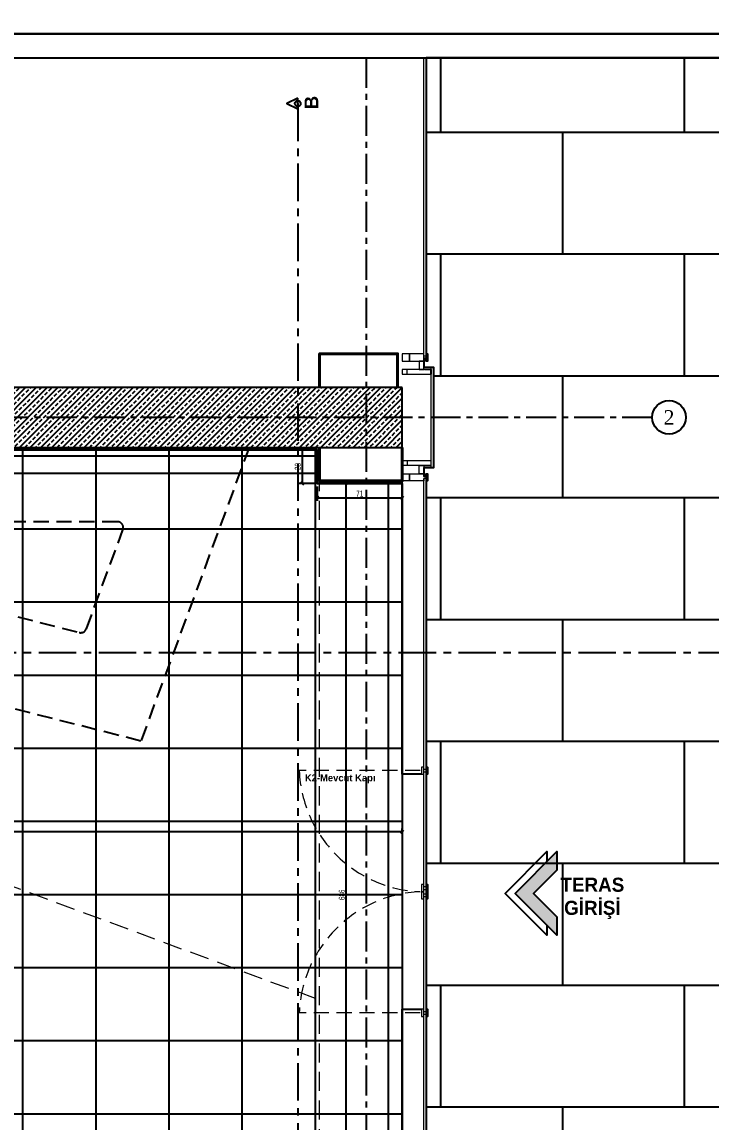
# Model space of a CAD drawing. Header units: millimetres. Extents: x 933584 to 974011, y 4545988 to 4553664.
# Drawn here: x 949051 to 949625, y 4550448 to 4551365 of the extents above; entities that cross this region are included whole.
import ezdxf
from ezdxf.enums import TextEntityAlignment as Align

# ---------------------------------------------------------------- set-up
doc = ezdxf.new("R2010")
doc.units = ezdxf.units.MM
doc.header["$PDMODE"] = 35
for name, pattern in [('568_AVN_KES_01$0$HIDDEN', [0.375, 0.25, -0.125]), ('CENTER', [2, 1.25, -0.25, 0.25, -0.25]), ('HIDDEN', [9.525, 6.35, -3.175]), ('HIDDEN2', [4.7625, 3.175, -1.5875]), ('HIDDENX2', [19.05, 12.7, -6.35])]:
    doc.linetypes.add(name, pattern=pattern)
doc.layers.get('0').update_dxf_attribs({"color": 255})
doc.layers.get('Defpoints').update_dxf_attribs({"color": 8})
for name, color, linetype in [('0-CSX-CXS_20', 14, 'CENTER'), ('0-DMS-50', 143, 'Continuous'), ('0-HSL-HTC_200', 1, 'Continuous'), ('0-HSL-SLD', 252, 'Continuous'), ('0-LNS-SLN', 6, 'Continuous'), ('0-LNS-SPL', 13, '568_AVN_KES_01$0$HIDDEN'), ('0-TXT-XBX_20', 3, 'Continuous'), ('2-SPS-RCN', 2, 'Continuous'), ('8-KBT-KEQ', 4, 'Continuous')]:
    doc.layers.add(name, color=color, linetype=linetype)
for name, color, linetype, lineweight in [('2-SPS-IBW', 5, 'Continuous', 40), ('3-OPN-WDR', 4, 'Continuous', 18), ('DOĞRAMA', 8, 'Continuous', 15), ('mimariKIRIS', 251, 'HIDDEN2', 0), ('SFP DUVAR', 8, 'Continuous', 30)]:
    doc.layers.add(name, color=color, linetype=linetype, lineweight=lineweight)
doc.styles.add('Century Gothic_B_3', font='GOTHICB.TTF', dxfattribs={"height": 4})
doc.styles.add('dim_romans_50', font='swissl.ttf', dxfattribs={"width": 0.6, "height": 5})
doc.styles.get("Standard").update_dxf_attribs({"font": 'times.ttf'})
doc.dimstyles.new('ONK_dim 1_50', dxfattribs={"dimscale": 5, "dimtxt": 4, "dimasz": 0.5, "dimexe": 0.5, "dimexo": 0.5, "dimgap": 0.2, "dimtad": 1, "dimdec": 1, "dimrnd": 0.5, "dimzin": 9, "dimtxsty": 'dim_romans_50', "dimblk": 'OBLIQUE', "dimcen": 1, "dimclre": 256, "dimclrt": 256, "dimazin": 2, "dimtfac": 1, "dimtdec": 1, "dimtix": 1, "dimtmove": 2, "dimatfit": 3, "dimldrblk": 'OBLIQUE', "dimfxl": 3, "dimfxlon": 1, "dimarcsym": 0})
pattern_1 = [(45, (935301.9395, 4553293.885), (-4.490128, 4.490128), []), (45, (935306.4297, 4553293.885), (-4.490128, 4.490128), [3.175, -1.5875])]

# ---------------------------------------------------------------- blocks, each defined once
blk = doc.blocks.new('A$C252E1D81')
at = {"layer": 'DOĞRAMA', "color": 253, "true_color": 0xadadad}
for points in [[(6, 20), (0, 20), (0, 21), (6, 21)], [(0, 0), (6, 0), (6, 6), (0, 6)]]:
    blk.add_lwpolyline(points, close=True, dxfattribs=at)
blk.add_lwpolyline([(6, 6), (6, 18), (4, 18), (4, 20), (2, 20), (2, 18), (0, 18), (0, 6), (6, 6)], dxfattribs=at)
blk = doc.blocks.new('XVBZDVBZDVB')
at = {"layer": '3-OPN-WDR'}
for p, q in [((934681.85, 4554084.75), (934681.85, 4554335.4)), ((934683.85, 4554084.75), (934683.85, 4554335.4)), ((934683.85, 4554082.75), (934683.85, 4554084.75)), ((934687.85, 4554075.75), (934667.85, 4554075.75)), ((934667.85, 4554071.75), (934687.85, 4554071.75)), ((934681.85, 4554077.75), (934689.85, 4554077.75)), ((934682.4, 4554075.75), (934687.73, 4554075.75)), ((934687.85, 4553993.75), (934687.85, 4554077.75)), ((934689.85, 4553993.75), (934689.85, 4554077.75)), ((934667.85, 4553999.75), (934687.85, 4553999.75)), ((934687.85, 4553995.75), (934667.85, 4553995.75)), ((934681.85, 4553993.75), (934689.85, 4553993.75)), ((934682.4, 4553995.75), (934687.73, 4553995.75)), ((934681.85, 4553738.25), (934681.85, 4553984.75)), ((934683.85, 4553738.25), (934683.85, 4553985.75)), ((934681.85, 4553286.61), (934681.84, 4553740.25)), ((934683.85, 4553289.61), (934683.85, 4553740.25))]:
    blk.add_line(p, q, dxfattribs=at)
for points in [[(934681.85, 4554082.75), (934677.85, 4554082.75), (934677.85, 4554075.75), (934681.85, 4554075.75)], [(934667.85, 4554075.75), (934663.85, 4554075.75), (934663.85, 4554071.75), (934667.85, 4554071.75)], [(934687.73, 4554075.75), (934687.85, 4554075.75), (934687.85, 4554071.75), (934687.73, 4554071.75)], [(934667.85, 4553995.75), (934663.85, 4553995.75), (934663.85, 4553999.75), (934667.85, 4553999.75)], [(934687.73, 4553995.75), (934687.85, 4553995.75), (934687.85, 4553999.75), (934687.73, 4553999.75)], [(934681.85, 4553988.75), (934677.85, 4553988.75), (934677.85, 4553995.75), (934681.85, 4553995.75)], [(934683.85, 4553738.25), (934683.85, 4553744.25), (934684.85, 4553744.25), (934684.85, 4553738.25)], [(934683.85, 4553640.25), (934683.85, 4553646.25), (934684.85, 4553646.25), (934684.85, 4553640.25)], [(934683.85, 4553634.25), (934683.85, 4553640.25), (934684.85, 4553640.25), (934684.85, 4553634.25)], [(934683.85, 4553536.25), (934683.85, 4553542.25), (934684.85, 4553542.25), (934684.85, 4553536.25)]]:
    blk.add_lwpolyline(points, close=True, dxfattribs=at)
for points in [[(934679.85, 4553738.25), (934681.85, 4553738.25), (934681.85, 4553740.25), (934683.85, 4553740.25), (934683.85, 4553742.25), (934681.85, 4553742.25), (934681.85, 4553744.25), (934679.85, 4553744.25), (934679.85, 4553738.25)], [(934679.85, 4553640.25), (934681.85, 4553640.25), (934681.85, 4553642.25), (934683.85, 4553642.25), (934683.85, 4553644.25), (934681.85, 4553644.25), (934681.85, 4553646.25), (934679.85, 4553646.25), (934679.85, 4553640.25)], [(934679.85, 4553634.25), (934681.85, 4553634.25), (934681.85, 4553636.25), (934683.85, 4553636.25), (934683.85, 4553638.25), (934681.85, 4553638.25), (934681.85, 4553640.25), (934679.85, 4553640.25), (934679.85, 4553634.25)], [(934679.85, 4553536.25), (934681.85, 4553536.25), (934681.85, 4553538.25), (934683.85, 4553538.25), (934683.85, 4553540.25), (934681.85, 4553540.25), (934681.85, 4553542.25), (934679.85, 4553542.25), (934679.85, 4553536.25)]]:
    blk.add_lwpolyline(points, dxfattribs=at)
at = {"layer": 'DOĞRAMA', "color": 253, "true_color": 0xadadad}
for p, q in [((934663.85, 4553982.75), (934663.85, 4553988.75)), ((934663.85, 4553988.75), (934669.85, 4553988.75)), ((934669.85, 4553988.75), (934669.85, 4553982.75)), ((934669.85, 4553982.75), (934663.85, 4553982.75))]:
    blk.add_line(p, q, dxfattribs=at)
blk.add_lwpolyline([(934669.85, 4553988.75), (934681.85, 4553988.75), (934681.85, 4553986.75), (934683.85, 4553986.75), (934683.85, 4553984.75), (934681.85, 4553984.75), (934681.85, 4553982.75), (934669.85, 4553982.75), (934669.85, 4553988.75)], dxfattribs=at)
blk.add_lwpolyline([(934683.85, 4553988.75), (934683.85, 4553982.75), (934684.85, 4553982.75), (934684.85, 4553988.75)], close=True, dxfattribs=at)
at = {"layer": '3-OPN-WDR', "rotation": 270}
blk.add_blockref('A$C252E1D81', (934663.85, 4554088.75), dxfattribs=at)
blk = doc.blocks.new('aksno_20')
at = {"layer": '0-TXT-XBX_20'}
blk.add_circle((0, 0), 7, dxfattribs=at)
blk.add_attdef('AKSNO', text='', height=6).set_placement((0, 0), align=Align.MIDDLE_CENTER)
blk = doc.blocks.new('ZVBXZDVB')
at = {"layer": '0-CSX-CXS_20', "ltscale": 20}
blk.add_line((934876.25, 4552535.75), (933721.5, 4552535.75), dxfattribs=at)
blk.add_lwpolyline([(934637.85, 4552835.4), (934637.85, 4551518.59)], dxfattribs=at)
at = {"layer": '0-TXT-XBX_20'}
ref = blk.add_blockref('aksno_20', (934890.25, 4552535.75), dxfattribs=dict(at, xscale=2, yscale=2, zscale=2))
ref.add_attrib('AKSNO', '2', dxfattribs={"color": 7, "height": 12}).set_placement((934890.25, 4552535.75), align=Align.MIDDLE_CENTER)
blk = doc.blocks.new('DVSBCXVBXVB')
h = blk.add_hatch(color=256)
h.dxf.hatch_style = 1
h.paths.add_polyline_path([(934200.68, 4550248.45), (934181.17, 4550267.96), (934161.66, 4550248.45), (934146.36, 4550248.45), (934181.17, 4550283.26), (934215.98, 4550248.45)])
for points in [[(934154.64, 4550256.73), (934146.36, 4550256.73), (934181.17, 4550291.54), (934215.98, 4550256.73), (934207.69, 4550256.73)], [(934200.68, 4550248.45), (934181.17, 4550267.96), (934161.66, 4550248.45), (934146.36, 4550248.45), (934181.17, 4550283.26), (934215.98, 4550248.45), (934200.68, 4550248.45)]]:
    blk.add_lwpolyline(points)
blk = doc.blocks.new('xcvxcbv-flatten-1')
at = {"layer": '2-SPS-IBW'}
for points in [[(934663.85, 4551223.49), (934663.85, 4551251.49), (934598.85, 4551251.49), (934598.85, 4551223.49)], [(934667.85, 4551173.49), (934667.85, 4551145.49), (934598.85, 4551145.49), (934598.85, 4551173.49)], [(934013, 4550609.59), (933993.28, 4550616.86), (933863.85, 4550794.73), (933863.85, 4550923.49), (933966.85, 4550923.49), (933966.85, 4550975.49), (933863.85, 4550975.49), (933863.85, 4550990.49), (933981.85, 4550990.49), (933981.85, 4550877.49), (933882.35, 4550877.49), (933882.35, 4550804.49), (934007.08, 4550633.09), (934019.92, 4550628.36), (934013, 4550609.59)], [(933966.85, 4550908.49), (933966.85, 4550892.49), (933883.85, 4550892.49), (933883.85, 4550908.49), (933966.85, 4550908.49)], [(934652.94, 4550373.38), (934667.85, 4550367.88), (934667.85, 4550455.35), (934598.85, 4550455.35), (934598.85, 4550446.4)]]:
    blk.add_lwpolyline(points, dxfattribs=at)
blk.add_lwpolyline([(934203.85, 4551173.49), (934001.85, 4551173.49), (934001.85, 4551223.49), (934203.85, 4551223.49)], close=True, dxfattribs=at)
blk = doc.blocks.new('fdvd-flatten-1')
at = {"layer": '2-SPS-RCN'}
for points in [[(934001.85, 4551228.49), (933863.85, 4551228.49), (933863.85, 4551168.49), (934001.85, 4551168.49)], [(934667.85, 4551223.49), (934203.85, 4551223.49), (934203.85, 4551173.49), (934667.85, 4551173.49)], [(934652.94, 4550373.38), (934659.71, 4550423.91), (934030.31, 4550656.51), (934013, 4550609.59)]]:
    blk.add_lwpolyline(points, close=True, dxfattribs=at)
blk = doc.blocks.new('asdvdsv')
at = {"layer": '0-HSL-HTC_200'}
h = blk.add_hatch(dxfattribs=at)
h.set_pattern_fill('ANSI33', color=256)
h.set_pattern_definition(pattern_1)
h.paths.add_polyline_path([(939101.85, 4551065.75), (938963.85, 4551065.75), (938963.85, 4551005.75), (939101.85, 4551005.75)])
h = blk.add_hatch(dxfattribs=at)
h.set_pattern_fill('ANSI33', color=256)
h.set_pattern_definition(pattern_1)
h.paths.add_polyline_path([(939767.85, 4551060.75), (939303.85, 4551060.75), (939303.85, 4551010.75), (939767.85, 4551010.75)])
h = blk.add_hatch(dxfattribs=at)
h.set_pattern_fill('ANSI33', color=256)
h.set_pattern_definition(pattern_1)
h.paths.add_polyline_path([(939752.94, 4550210.64), (939759.71, 4550261.17), (939130.31, 4550493.76), (939113, 4550446.85)])
blk.add_blockref('fdvd-flatten-1', (5100, -162.74))
blk = doc.blocks.new('_Oblique')
at = {"color": 0, "linetype": 'ByBlock', "lineweight": -2}
blk.add_line((-0.5, -0.5), (0.5, 0.5), dxfattribs=at)
blk = doc.blocks.new('*D1674')
at = {"layer": '0-DMS-50', "lineweight": -2}
for p, q in [((948703.85, 4551001.25), (948703.85, 4550986.62)), ((949296.85, 4551004.12), (949296.85, 4550986.62))]:
    blk.add_line(p, q, dxfattribs=at)
at = {"layer": '0-DMS-50', "color": 0, "lineweight": -2}
blk.add_line((948703.85, 4550989.12), (949296.85, 4550989.12), dxfattribs=at)
at = {"layer": 'Defpoints', "color": 0}
for p in [(949296.85, 4551008.75), (948703.85, 4551003.75), (949296.85, 4550989.12)]:
    blk.add_point(p, dxfattribs=at)
at = {"layer": '0-DMS-50', "color": 0, "linetype": 'ByBlock', "lineweight": -2, "xscale": 2.5, "yscale": 2.5, "zscale": 2.5, "rotation": 180}
blk.add_blockref('_Oblique', (948703.85, 4550989.12), dxfattribs=at)
at = {"layer": '0-DMS-50', "color": 0, "linetype": 'ByBlock', "lineweight": -2, "xscale": 2.5, "yscale": 2.5, "zscale": 2.5}
blk.add_blockref('_Oblique', (949296.85, 4550989.12), dxfattribs=at)
at = {"layer": '0-DMS-50', "insert": (949000.35, 4550992.62), "char_height": 5, "attachment_point": 5, "style": 'dim_romans_50'}
blk.add_mtext('593', dxfattribs=at)
blk = doc.blocks.new('*D1675')
at = {"layer": '0-DMS-50', "lineweight": -2}
for p, q in [((949294.35, 4551008.75), (949281.75, 4551008.75)), ((949294.35, 4550980.75), (949281.75, 4550980.75))]:
    blk.add_line(p, q, dxfattribs=at)
at = {"layer": '0-DMS-50', "color": 0, "lineweight": -2}
blk.add_line((949284.25, 4551008.75), (949284.25, 4550980.75), dxfattribs=at)
at = {"layer": 'Defpoints', "color": 0}
for p in [(949296.85, 4551008.75), (949284.25, 4550980.75), (949296.85, 4550980.75)]:
    blk.add_point(p, dxfattribs=at)
at = {"layer": '0-DMS-50', "color": 0, "linetype": 'ByBlock', "lineweight": -2, "xscale": 2.5, "yscale": 2.5, "zscale": 2.5}
for p, rotation in [((949284.25, 4551008.75), 90), ((949284.25, 4550980.75), 270)]:
    blk.add_blockref('_Oblique', p, dxfattribs=dict(at, rotation=rotation))
at = {"layer": '0-DMS-50', "insert": (949280.75, 4550994.75), "char_height": 5, "attachment_point": 5, "rotation": 90, "style": 'dim_romans_50'}
blk.add_mtext('28', dxfattribs=at)
blk = doc.blocks.new('*D1676')
at = {"layer": '0-DMS-50', "lineweight": -2}
for p, q in [((949296.85, 4550978.25), (949296.85, 4550966.21)), ((949367.85, 4550978.25), (949367.85, 4550966.21))]:
    blk.add_line(p, q, dxfattribs=at)
at = {"layer": '0-DMS-50', "color": 0, "lineweight": -2}
blk.add_line((949296.85, 4550968.71), (949367.85, 4550968.71), dxfattribs=at)
at = {"layer": 'Defpoints', "color": 0}
for p in [(949296.85, 4550980.75), (949367.85, 4550980.75), (949367.85, 4550968.71)]:
    blk.add_point(p, dxfattribs=at)
at = {"layer": '0-DMS-50', "color": 0, "linetype": 'ByBlock', "lineweight": -2, "xscale": 2.5, "yscale": 2.5, "zscale": 2.5, "rotation": 180}
blk.add_blockref('_Oblique', (949296.85, 4550968.71), dxfattribs=at)
at = {"layer": '0-DMS-50', "color": 0, "linetype": 'ByBlock', "lineweight": -2, "xscale": 2.5, "yscale": 2.5, "zscale": 2.5}
blk.add_blockref('_Oblique', (949367.85, 4550968.71), dxfattribs=at)
at = {"layer": '0-DMS-50', "insert": (949332.35, 4550972.21), "char_height": 5, "attachment_point": 5, "style": 'dim_romans_50'}
blk.add_mtext('71', dxfattribs=at)
blk = doc.blocks.new('*D1681')
at = {"layer": '0-DMS-50', "lineweight": -2}
for p, q in [((948683.85, 4550705.37), (948683.85, 4550687.87)), ((949367.85, 4550690.37), (949367.85, 4550692.87))]:
    blk.add_line(p, q, dxfattribs=at)
at = {"layer": '0-DMS-50', "color": 0, "lineweight": -2}
blk.add_line((948683.85, 4550690.37), (949367.85, 4550690.37), dxfattribs=at)
at = {"layer": 'Defpoints', "color": 0}
for p in [(948683.85, 4550712.75), (949367.85, 4550690.37), (949367.85, 4550690.37)]:
    blk.add_point(p, dxfattribs=at)
at = {"layer": '0-DMS-50', "color": 0, "linetype": 'ByBlock', "lineweight": -2, "xscale": 2.5, "yscale": 2.5, "zscale": 2.5, "rotation": 180}
blk.add_blockref('_Oblique', (948683.85, 4550690.37), dxfattribs=at)
at = {"layer": '0-DMS-50', "color": 0, "linetype": 'ByBlock', "lineweight": -2, "xscale": 2.5, "yscale": 2.5, "zscale": 2.5}
blk.add_blockref('_Oblique', (949367.85, 4550690.37), dxfattribs=at)
at = {"layer": '0-DMS-50', "insert": (949025.85, 4550693.87), "char_height": 5, "attachment_point": 5, "style": 'dim_romans_50'}
blk.add_mtext('684', dxfattribs=at)
blk = doc.blocks.new('*D1682')
at = {"layer": '0-DMS-50', "lineweight": -2}
for p, q in [((949329.85, 4550980.75), (949318.41, 4550980.75)), ((949329.85, 4550294.61), (949318.41, 4550294.61))]:
    blk.add_line(p, q, dxfattribs=at)
at = {"layer": '0-DMS-50', "color": 0, "lineweight": -2}
blk.add_line((949320.91, 4550294.61), (949320.91, 4550980.75), dxfattribs=at)
at = {"layer": 'Defpoints', "color": 0}
for p in [(949320.91, 4550980.75), (949332.35, 4550980.75), (949332.35, 4550294.61)]:
    blk.add_point(p, dxfattribs=at)
at = {"layer": '0-DMS-50', "color": 0, "linetype": 'ByBlock', "lineweight": -2, "xscale": 2.5, "yscale": 2.5, "zscale": 2.5}
for p, rotation in [((949320.91, 4550980.75), 90), ((949320.91, 4550294.61), 270)]:
    blk.add_blockref('_Oblique', p, dxfattribs=dict(at, rotation=rotation))
at = {"layer": '0-DMS-50', "insert": (949317.41, 4550637.68), "char_height": 5, "attachment_point": 5, "rotation": 90, "style": 'dim_romans_50'}
blk.add_mtext('686', dxfattribs=at)
blk = doc.blocks.new('vbxcb')
at = {"layer": 'mimariKIRIS', "ltscale": 5}
for points in [[(942546.16, 4549951.91), (942747.49, 4549951.91)], [(942546.16, 4549901.91), (942747.49, 4549901.91)], [(942835.91, 4549901.91), (942876.99, 4549538.97), (943141.16, 4549441.35)], [(943141.16, 4549174.82), (943141.16, 4549901.91)], [(943195.25, 4549101.8), (943210.16, 4549096.29), (943210.16, 4549901.91)], [(942590.28, 4549378.4), (942466.16, 4549548.96), (942466.16, 4549896.91)]]:
    blk.add_lwpolyline(points, dxfattribs=at)
at = {"layer": 'SFP DUVAR', "color": 252}
blk.add_lwpolyline([(943197.52, 4549116.8), (943197.58, 4549116.78)], dxfattribs=at)
blk = doc.blocks.new('CVBXCBV')
at = {"linetype": 'CENTER', "ltscale": 25}
blk.add_lwpolyline([(937701.09, 4551339.49), (936057.32, 4551339.49)], dxfattribs=at)
blk = doc.blocks.new('CXVBXCBXCB')
blk.add_lwpolyline([(936604.05, 4552639.81), (936594.96, 4552635.39), (936604.05, 4552630.96), (936604.05, 4552639.81)])
at = {"linetype": 'CENTER', "ltscale": 25}
blk.add_lwpolyline([(936604.05, 4552635.39), (936604.05, 4551251.6)], dxfattribs=at)
blk.add_circle((936604.05, 4552635.39), 2.41)
at = {"linetype": 'CENTER', "ltscale": 10, "insert": (936609.76, 4553261.17), "char_height": 11.3933, "width": 630.3395, "attachment_point": 3, "rotation": 90, "line_spacing_factor": 0.984502, "style": 'Century Gothic_B_3'}
blk.add_mtext('\\pxql;{\\fFranklin Gothic Book|b1|i0|c162|p34;B}', dxfattribs=at)

msp = doc.modelspace()

# ---------------------------------------------------------------- hatches: boundary and pattern name
at = {"layer": '0-HSL-SLD'}
h = msp.add_hatch(dxfattribs=at)
h.set_pattern_fill('AR-B816', color=256, scale=0.5)
h.set_pattern_definition([(0, (9600, 0), (0, 101.6), []), (90, (9600, 0), (-101.6, 101.6), [101.6, -101.6])])
h.paths.add_polyline_path([(949387.84, 4551335.4), (949387.84, 4551088.75), (949388.84, 4551088.75), (949388.84, 4551082.75), (949387.84, 4551082.75), (949387.84, 4551084.75), (949385.84, 4551084.75), (949385.84, 4551077.75), (949393.85, 4551077.75), (949393.85, 4550993.75), (949385.84, 4550993.75), (949385.84, 4550986.75), (949387.84, 4550986.75), (949387.84, 4550988.75), (949388.84, 4550988.75), (949388.84, 4550982.75), (949387.84, 4550982.75), (949387.84, 4550744.25), (949388.84, 4550744.25), (949388.84, 4550738.25), (949387.84, 4550738.25), (949387.85, 4550646.25), (949388.85, 4550646.25), (949388.85, 4550634.25), (949387.85, 4550634.25), (949387.85, 4550542.25), (949388.85, 4550542.25), (949388.85, 4550536.25), (949387.84, 4550536.25), (949387.85, 4550292.61), (949388.85, 4550292.61), (949388.85, 4550286.61), (949387.85, 4550286.61), (949387.85, 4550288.61), (949385.85, 4550288.61), (949385.85, 4550281.61), (949393.85, 4550281.61), (949393.85, 4550184.96), (949146.51, 4550276.16), (948514.32, 4549875.4), (949873.84, 4549875.4), (949873.84, 4551335.4)])
h = msp.add_hatch(dxfattribs=at)
h.set_pattern_fill('CTYSQST', color=256, scale=0.2)
h.set_pattern_definition([(0, (948563.846, 4551003.75), (0, 60.96), []), (90, (948563.846, 4551003.75), (-60.96, 4e-15), [])])
h.paths.add_polyline_path([(948563.85, 4551003.75), (948703.85, 4551003.75), (948703.85, 4551008.75), (949296.85, 4551008.75), (949296.85, 4550980.75), (949367.85, 4550980.75), (949367.85, 4550294.61), (949296.85, 4550294.61), (949296.85, 4550286.53), (949230.96, 4550310.88), (949230.96, 4550310.88), (948753.52, 4550487.32), (948784.02, 4550569.87), (948783.08, 4550570.21), (948752.58, 4550487.67), (948729.12, 4550496.33), (948718.74, 4550468.18), (948708.34, 4550472.02), (948584.35, 4550642.4), (948584.35, 4550712.75), (948683.85, 4550712.75), (948683.85, 4550829.75), (948563.85, 4550829.75)])

# ---------------------------------------------------------------- linework, layer by layer
at = {"color": 0}
for points in [[(948401.5, 4552855.4), (950501.5, 4552855.4), (950501.5, 4551355.4), (948401.5, 4551355.4)], [(948401.5, 4551355.4), (950501.5, 4551355.4), (950501.5, 4549855.4), (948401.5, 4549855.4)], [(948421.5, 4551335.4), (950481.5, 4551335.4), (950481.5, 4549875.4), (948421.5, 4549875.4)]]:
    msp.add_lwpolyline(points, close=True, dxfattribs=at)
at = {"layer": '0-DMS-50'}
msp.add_lwpolyline([(949873.84, 4551335.4), (949387.84, 4551335.4), (949387.84, 4551088.75), (949388.84, 4551088.75), (949388.84, 4551082.75), (949387.84, 4551082.75), (949387.84, 4551084.75), (949385.84, 4551084.75), (949385.84, 4551077.75), (949393.85, 4551077.75), (949393.85, 4550993.75), (949385.84, 4550993.75), (949385.84, 4550986.75), (949387.84, 4550986.75), (949387.84, 4550988.75), (949388.84, 4550988.75), (949388.84, 4550982.75), (949387.84, 4550982.75), (949387.84, 4550744.25), (949388.84, 4550744.25), (949388.84, 4550738.25), (949387.84, 4550738.25), (949387.85, 4550646.25), (949388.85, 4550646.25), (949388.85, 4550634.25), (949387.85, 4550634.25), (949387.85, 4550542.25), (949388.85, 4550542.25), (949388.85, 4550536.25), (949387.84, 4550536.25), (949387.85, 4550292.61)], dxfattribs=at)
at = {"layer": '0-HSL-SLD'}
msp.add_lwpolyline([(948563.85, 4551003.75), (948703.85, 4551003.75), (948703.85, 4551008.75), (949296.85, 4551008.75), (949296.85, 4550980.75), (949367.85, 4550980.75), (949367.85, 4550294.61), (949296.85, 4550294.61), (949296.85, 4550286.53), (949230.96, 4550310.88), (949230.96, 4550310.88), (948753.52, 4550487.32), (948753.52, 4550487.32), (948752.58, 4550487.67), (948752.58, 4550487.67), (948729.12, 4550496.33), (948718.74, 4550468.18), (948708.34, 4550472.02), (948584.35, 4550642.4), (948584.35, 4550712.75), (948683.85, 4550712.75), (948683.85, 4550829.75), (948563.85, 4550829.75)], close=True, dxfattribs=at)
for points in [[(949383.84, 4550738.25), (949367.85, 4550738.25), (949367.85, 4550982.75)], [(949367.85, 4550292.61), (949367.85, 4550542.25), (949383.85, 4550542.25)]]:
    msp.add_lwpolyline(points, dxfattribs=at)
at = {"layer": '0-LNS-SPL', "linetype": 'ByBlock', "ltscale": 0.5}
msp.add_lwpolyline([(949367.85, 4550980.75), (949296.85, 4550980.75), (949296.85, 4551008.75), (948703.85, 4551008.75), (948703.85, 4551003.75), (948561.87, 4551003.75)], dxfattribs=at)
at = {"layer": '3-OPN-WDR', "linetype": 'HIDDENX2'}
for points in [[(949382.85, 4550741.25), (949281.91, 4550741.25, 0.389941), (949382.85, 4550640.25, 2.314426)], [(949382.85, 4550539.25), (949281.91, 4550539.25, -0.389941), (949382.85, 4550640.25, -2.314426)]]:
    msp.add_lwpolyline(points, format="xyb", dxfattribs=at)
at = {"layer": '8-KBT-KEQ', "linetype": 'HIDDEN', "ltscale": 2}
msp.add_lwpolyline([(948811.33, 4550960.75), (948883.17, 4550960.75, -0.365823), (948888.1, 4550956.59), (948895.81, 4550911.12, 0.296581), (948899.51, 4550907.11), (949098.53, 4550856.39, 0.384153), (949104.46, 4550859.5), (949134.89, 4550942.02, 0.521897), (949130.19, 4550948.75), (948965.2, 4550948.75, -0.38157), (948960.23, 4550953.19), (948953.71, 4551010.75), (949240.16, 4551010.75), (949149.88, 4550765.9), (948830.57, 4550847.28), (948811.33, 4550960.75)], format="xyb", dxfattribs=at)

# ---------------------------------------------------------------- block references
for name, p in [('XVBZDVBZDVB', (14704, -3000)), ('CXVBXCBXCB', (12676.62, -1338.04)), ('xcvxcbv-flatten-1', (14700, -162.74)), ('asdvdsv', (9600, 0)), ('vbxcb', (6157.69, 1108.84)), ('CVBXCBV', (12394.87, -500.11))]:
    msp.add_blockref(name, p)
at = {"rotation": 90}
msp.add_blockref('DVSBCXVBXVB', (5499745.21, 3616457.69), dxfattribs=at)
at = {"layer": '0-LNS-SLN'}
msp.add_blockref('ZVBXZDVB', (14700, -1500), dxfattribs=at)

# ---------------------------------------------------------------- texts
at = {"layer": '0-TXT-XBX_20', "attachment_point": 1, "line_spacing_factor": 0.984502, "style": 'Century Gothic_B_3'}
for s, insert, char_height, width in [('\\pxql;{\\fFranklin Gothic Book|b1|i0|c162|p34;K2-Mevcut Kapı}', (949286.61, 4550738.16), 5.8729, 228.8091), ('\\pxqc;{\\fFranklin Gothic Book|b1|i0|c162|p34;TERAS\\PGİRİŞİ}', (949297.53, 4550651.97), 11.7458, 457.6183)]:
    msp.add_mtext(s, dxfattribs=dict(at, insert=insert, char_height=char_height, width=width))

# ---------------------------------------------------------------- dimensions: what is measured, and where the dimension line sits
at = {"layer": '0-DMS-50'}
for base, p1, p2, angle, picture, middle in [((949296.85, 4550989.12), (948703.85, 4551003.75), (949296.85, 4551008.75), 180, '*D1674', (949000.35, 4550992.62)), ((949320.91, 4550980.75), (949332.35, 4550294.61), (949332.35, 4550980.75), 90, '*D1682', (949317.41, 4550637.68)), ((949367.85, 4550690.37), (948683.85, 4550712.75), (949367.85, 4550690.37), 180, '*D1681', (949025.85, 4550693.87))]:
    dim = msp.add_linear_dim(base=base, p1=p1, p2=p2, angle=angle, dimstyle='ONK_dim 1_50', dxfattribs=at)
    dim.commit()
    dim.dimension.update_dxf_attribs({"geometry": picture, "text_midpoint": middle})
for p1, p2, distance, picture, middle in [((949296.85, 4551008.75), (949296.85, 4550980.75), -12.59, '*D1675', (949280.75, 4550994.75)), ((949296.85, 4550980.75), (949367.85, 4550980.75), -12.04, '*D1676', (949332.35, 4550972.21))]:
    dim = msp.add_aligned_dim(p1=p1, p2=p2, distance=distance, dimstyle='ONK_dim 1_50', dxfattribs=at)
    dim.commit()
    dim.dimension.update_dxf_attribs({"geometry": picture, "text_midpoint": middle})

doc.saveas('drawing.dxf')
